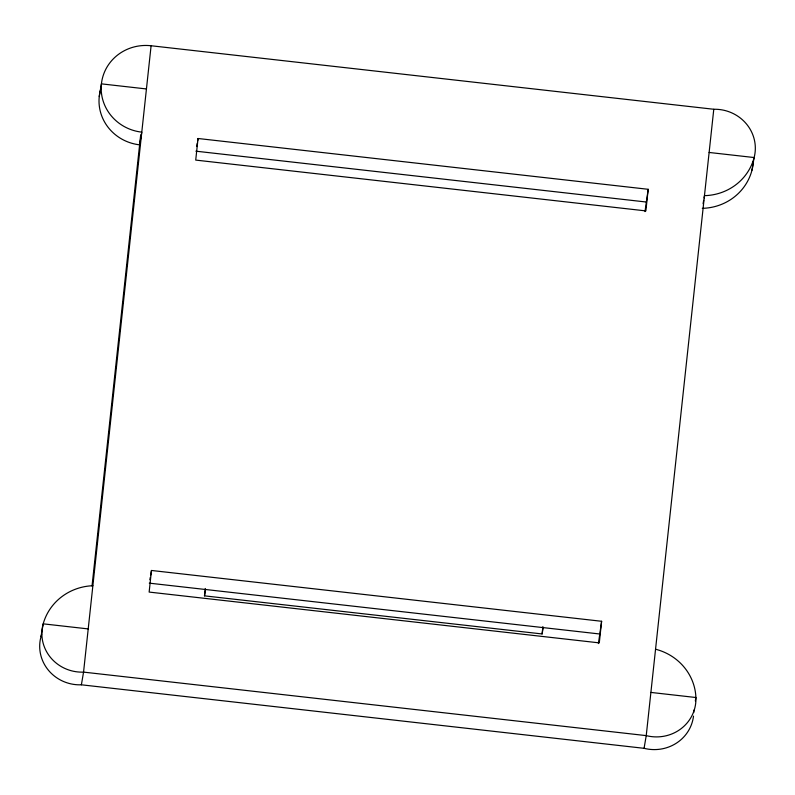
<?xml version="1.0" encoding="UTF-8"?>
<svg xmlns="http://www.w3.org/2000/svg" width="795" height="795" viewBox="0 0 795 795"><rect width="100%" height="100%" fill="white"/><g stroke="black" fill="none" stroke-linecap="round" stroke-linejoin="round"><path stroke-width="1.19" d="M92.031 586.064L140.675 134.951M702.293 208.34A53.394 51.198 9.7 0 0 751.971 170.219L754.137 157.539A40.048 38.398 9.7 0 0 713.781 109.263L151.1 45.752L83.555 672.113L81.388 684.803L644.069 748.314A40.048 38.398 9.7 0 0 693.508 716.116M151.467 570.472L149.142 592.076L599.291 642.877L601.616 621.283L151.467 570.472L150.682 575.083M198.044 138.499L195.719 160.093L645.868 210.904L648.193 189.299L198.044 138.499L197.657 140.804M543.184 627.613L542.101 633.953L204.484 595.853L205.279 588.479M542.101 633.953L542.896 626.579M598.416 643.562L601.616 621.283M644.993 211.589L648.193 189.299M713.781 109.263L646.236 735.623L644.069 748.314M99.256 96.553L101.422 83.863A45.305 43.437 9.7 0 1 151.1 45.752M81.388 684.803A39.581 37.951 9.7 0 1 41.032 636.517L43.198 623.837A54.547 52.301 9.7 0 1 92.866 585.716M196.663 146.568L197.259 143.11M149.887 579.694L150.285 577.389M204.484 595.853L205.567 589.512M703.088 203.729L703.674 200.27M704.072 197.965L704.469 195.659A53.394 51.198 9.7 0 0 754.137 157.539L709.12 152.461M695.327 700.971L695.913 697.513A53.394 51.198 9.7 0 0 655.557 649.227M146.439 88.951L101.422 83.863A45.305 43.437 9.7 0 0 141.778 132.149L139.612 144.829A45.305 43.437 9.7 0 1 101.204 87.679M195.878 151.179L646.027 201.99M149.301 583.152L599.45 633.963M88.215 628.915L43.198 623.837A39.581 37.951 9.7 0 0 83.555 672.113L646.236 735.623A40.048 38.398 9.7 0 0 695.913 697.513L650.896 692.425M753.143 162.011A40.048 38.398 9.7 0 1 751.971 170.219M693.747 710.193A40.048 38.398 9.7 0 1 693.767 712.568M41.032 636.517A54.547 52.301 9.7 0 1 41.668 634.43"/></g></svg>
